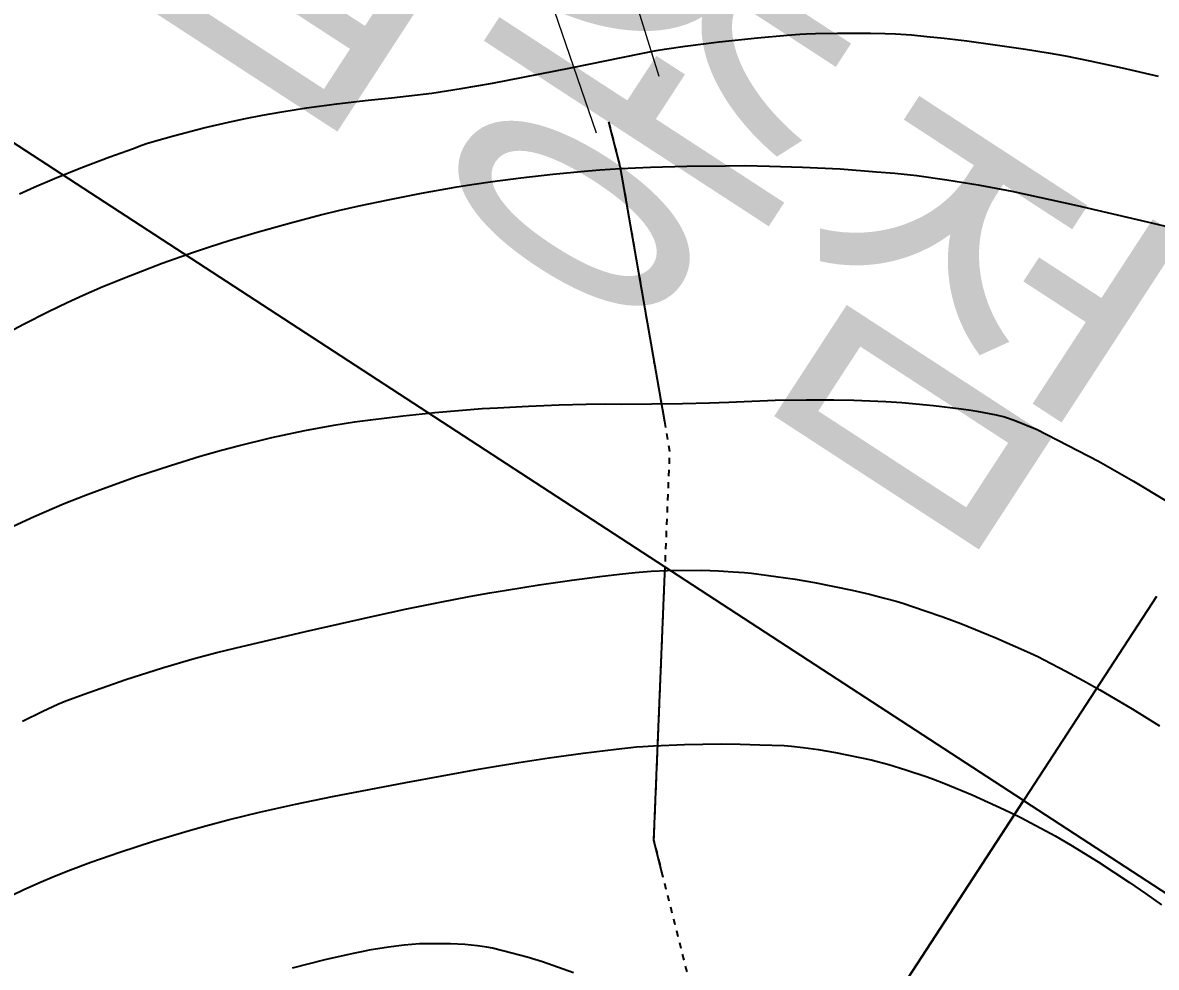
# Model space of a CAD drawing. Header units: millimetres. Extents: x 156921 to 159642, y 477538 to 479586.
# Drawn here: x 157349.44 to 157368.03, y 479455.36 to 479470.84 of the extents above; entities that cross this region are included whole.
import ezdxf
from ezdxf.enums import TextEntityAlignment as Align

# ---------------------------------------------------------------- set-up
doc = ezdxf.new("R2010")
doc.units = ezdxf.units.MM
doc.header["$MEASUREMENT"] = 0
for name, pattern in [('5M2P5', [7.5, 5, -2.5]), ('CONT', [2, 1, 1]), ('DGN Style 3', [0.047061, 0.033615, -0.013446])]:
    doc.linetypes.add(name, pattern=pattern)
doc.layers.add('A0013115', color=16, linetype='Continuous', lineweight=0, transparency=0.6)
for name, color, linetype, transparency in [('A0023119', 16, '5M2P5', 0.6), ('F0017111', 94, 'Continuous', 0.6), ('F0017114', 80, 'Continuous', 0.6)]:
    doc.layers.add(name, color=color, linetype=linetype, transparency=transparency)
doc.layers.add('WD_일반', color=7, linetype='Continuous')
doc.styles.add('HM 6_일반문자', font='BAREUNDOTUMPRO1.TTF')
doc.styles.add('TB_TEXT', font='BAREUNDOTUMPRO1.TTF')

# ---------------------------------------------------------------- blocks, each defined once
blk = doc.blocks.new('WD-LOW-S')
at = {"color": 0}
blk.add_lwpolyline([(0, -8), (0, 4, 0.414214)], format="xyb", dxfattribs=at)
for points in [[(0, 0), (-62.625, 0)], [(0, 0), (62.625, 0)]]:
    blk.add_lwpolyline(points, dxfattribs=at)
at = {"color": 0, "lineweight": -3, "style": 'HM 6_일반문자'}
blk.add_attdef('LOW_PREVIOUS_TEX', text='', height=5, dxfattribs=at).set_placement((-2, 2), align=Align.BOTTOM_RIGHT)
for tag, p in [('LOW_PRESENT_TEX', (2, 2)), ('STATION', (2, -8))]:
    blk.add_attdef(tag, text='', height=5, dxfattribs=at).set_placement(p, align=Align.BOTTOM_LEFT)

msp = doc.modelspace()

# ---------------------------------------------------------------- linework, layer by layer
at = {"layer": 'A0013115', "transparency": 33554521, "flags": 128}
for points in [[(157359.877, 479469.959), (157358.867, 479473.213), (157357.716, 479475.602), (157355.164, 479479.332), (157354.553, 479480.176), (157353.761, 479481.409), (157353.332, 479482.524), (157353.05, 479483.347), (157353.042, 479483.968), (157360.742, 479486.48)], [(157359.877, 479469.959), (157358.867, 479473.213), (157357.716, 479475.602), (157355.164, 479479.332), (157354.553, 479480.176), (157353.761, 479481.409), (157353.332, 479482.524), (157353.05, 479483.347), (157353.042, 479483.968), (157360.742, 479486.48)], [(157350.569, 479483.229), (157351.138, 479482.91), (157351.435, 479482.477), (157352.153, 479481.322), (157353.327, 479479.479), (157354.659, 479477.535), (157355.804, 479475.824), (157356.777, 479473.935), (157358.095, 479471.225), (157358.846, 479469.037)], [(157350.569, 479483.229), (157351.138, 479482.91), (157351.435, 479482.477), (157352.153, 479481.322), (157353.327, 479479.479), (157354.659, 479477.535), (157355.804, 479475.824), (157356.777, 479473.935), (157358.095, 479471.225), (157358.846, 479469.037)]]:
    msp.add_lwpolyline(points, dxfattribs=at)
at = {"layer": 'A0023119', "linetype": 'DGN Style 3', "transparency": 33554521, "flags": 128}
msp.add_lwpolyline([(157359.048, 479469.22), (157359.238, 479468.471), (157360.047, 479463.823), (157359.786, 479457.447), (157361.26, 479451.583), (157362.737, 479444.968), (157364.622, 479440.11), (157367.24, 479432.845), (157371.209, 479416.653), (157367.807, 479397.927), (157366.629, 479394.515)], dxfattribs=at)
at = {"layer": 'A0023119', "transparency": 33554521, "flags": 128}
msp.add_lwpolyline([(157359.048, 479469.22), (157359.238, 479468.471), (157360.047, 479463.823), (157359.786, 479457.447), (157361.26, 479451.583), (157362.737, 479444.968), (157364.622, 479440.11), (157364.721, 479439.835)], dxfattribs=at)
at = {"layer": 'F0017111', "transparency": 33554521, "flags": 128}
for points in [[(157349.389, 479468.038), (157349.63, 479468.146), (157349.964, 479468.289), (157350.396, 479468.463), (157350.873, 479468.645), (157351.241, 479468.779), (157351.396, 479468.835), (157351.475, 479468.862), (157351.603, 479468.902), (157351.914, 479468.99), (157352.413, 479469.12), (157352.819, 479469.216), (157353.097, 479469.274), (157353.377, 479469.327), (157353.69, 479469.383), (157354.096, 479469.447), (157354.593, 479469.515), (157355.109, 479469.576), (157355.489, 479469.613), (157355.772, 479469.643), (157356.151, 479469.691), (157356.629, 479469.763), (157357.142, 479469.851), (157358.427, 479470.106), (157359.583, 479470.339), (157359.743, 479470.372), (157359.826, 479470.387), (157359.963, 479470.41), (157360.303, 479470.459), (157360.859, 479470.53), (157361.486, 479470.595), (157361.976, 479470.637), (157362.183, 479470.654), (157362.285, 479470.66), (157362.441, 479470.667), (157362.797, 479470.674), (157363.338, 479470.673), (157363.582, 479470.667), (157363.752, 479470.66), (157364.013, 479470.642), (157364.265, 479470.619), (157364.546, 479470.589), (157364.919, 479470.545), (157365.385, 479470.483), (157365.88, 479470.409), (157366.25, 479470.35), (157366.536, 479470.299), (157366.938, 479470.219), (157367.466, 479470.104), (157368.057, 479469.966)], [(157349.389, 479468.038), (157349.63, 479468.146), (157349.964, 479468.289), (157350.396, 479468.463), (157350.873, 479468.645), (157351.241, 479468.779), (157351.396, 479468.835), (157351.475, 479468.862), (157351.603, 479468.902), (157351.914, 479468.99), (157352.413, 479469.12), (157352.819, 479469.216), (157353.097, 479469.274), (157353.377, 479469.327), (157353.69, 479469.383), (157354.096, 479469.447), (157354.593, 479469.515), (157355.109, 479469.576), (157355.489, 479469.613), (157355.772, 479469.643), (157356.151, 479469.691), (157356.629, 479469.763), (157357.142, 479469.851), (157358.427, 479470.106), (157359.583, 479470.339), (157359.743, 479470.372), (157359.826, 479470.387), (157359.963, 479470.41), (157360.303, 479470.459), (157360.859, 479470.53), (157361.486, 479470.595), (157361.976, 479470.637), (157362.183, 479470.654), (157362.285, 479470.66), (157362.441, 479470.667), (157362.797, 479470.674), (157363.338, 479470.673), (157363.582, 479470.667), (157363.752, 479470.66), (157364.013, 479470.642), (157364.265, 479470.619), (157364.546, 479470.589), (157364.919, 479470.545), (157365.385, 479470.483), (157365.88, 479470.409), (157366.25, 479470.35), (157366.536, 479470.299), (157366.938, 479470.219), (157367.466, 479470.104), (157368.057, 479469.966)], [(157349.072, 479462.492), (157349.631, 479462.75), (157350.121, 479462.962), (157350.471, 479463.102), (157350.751, 479463.206), (157351.311, 479463.405), (157351.869, 479463.589), (157352.355, 479463.739), (157352.701, 479463.837), (157352.977, 479463.909), (157353.526, 479464.043), (157354.071, 479464.159), (157354.545, 479464.248), (157354.881, 479464.3), (157355.147, 479464.335), (157355.678, 479464.399), (157356.201, 479464.453), (157356.654, 479464.495), (157356.974, 479464.519), (157357.227, 479464.534), (157357.733, 479464.561), (157358.239, 479464.58), (157358.682, 479464.591), (157358.998, 479464.595), (157359.251, 479464.594), (157359.756, 479464.596), (157360.261, 479464.604), (157360.703, 479464.615), (157361.018, 479464.626), (157361.269, 479464.638), (157361.776, 479464.655), (157362.288, 479464.662), (157362.739, 479464.662), (157363.065, 479464.656), (157363.328, 479464.647), (157363.591, 479464.635), (157363.852, 479464.619), (157364.372, 479464.571), (157364.824, 479464.516), (157364.985, 479464.493), (157365.081, 479464.477), (157365.4, 479464.416), (157365.537, 479464.383), (157365.696, 479464.332), (157366.075, 479464.178), (157367.08, 479463.657), (157367.65, 479463.33), (157368.187, 479463.008)], [(157349.072, 479462.492), (157349.631, 479462.75), (157350.121, 479462.962), (157350.471, 479463.102), (157350.751, 479463.206), (157351.311, 479463.405), (157351.869, 479463.589), (157352.355, 479463.739), (157352.701, 479463.837), (157352.977, 479463.909), (157353.526, 479464.043), (157354.071, 479464.159), (157354.545, 479464.248), (157354.881, 479464.3), (157355.147, 479464.335), (157355.678, 479464.399), (157356.201, 479464.453), (157356.654, 479464.495), (157356.974, 479464.519), (157357.227, 479464.534), (157357.733, 479464.561), (157358.239, 479464.58), (157358.682, 479464.591), (157358.998, 479464.595), (157359.251, 479464.594), (157359.756, 479464.596), (157360.261, 479464.604), (157360.703, 479464.615), (157361.018, 479464.626), (157361.269, 479464.638), (157361.776, 479464.655), (157362.288, 479464.662), (157362.739, 479464.662), (157363.065, 479464.656), (157363.328, 479464.647), (157363.591, 479464.635), (157363.852, 479464.619), (157364.372, 479464.571), (157364.824, 479464.516), (157364.985, 479464.493), (157365.081, 479464.477), (157365.4, 479464.416), (157365.537, 479464.383), (157365.696, 479464.332), (157366.075, 479464.178), (157367.08, 479463.657), (157367.65, 479463.33), (157368.187, 479463.008)], [(157349.438, 479459.397), (157349.774, 479459.56), (157350.018, 479459.673), (157350.15, 479459.729), (157350.529, 479459.867), (157351.134, 479460.078), (157351.735, 479460.269), (157352.257, 479460.423), (157352.627, 479460.522), (157352.921, 479460.593), (157354.078, 479460.867), (157355.194, 479461.12), (157355.742, 479461.238), (157356.288, 479461.348), (157356.764, 479461.439), (157357.103, 479461.5), (157357.374, 479461.545), (157357.912, 479461.632), (157358.444, 479461.708), (157358.904, 479461.769), (157359.228, 479461.806), (157359.485, 479461.833), (157359.746, 479461.855), (157360.015, 479461.868), (157360.575, 479461.869), (157360.848, 479461.859), (157361.087, 479461.846), (157361.275, 479461.833), (157361.391, 479461.821), (157361.79, 479461.769), (157362.108, 479461.723), (157362.422, 479461.67), (157363.04, 479461.544), (157363.326, 479461.476), (157363.572, 479461.414), (157363.76, 479461.363), (157363.871, 479461.33), (157364.236, 479461.207), (157364.528, 479461.106), (157364.819, 479460.998), (157365.397, 479460.763), (157365.901, 479460.539), (157366.081, 479460.455), (157366.188, 479460.402), (157366.544, 479460.215), (157366.826, 479460.063), (157367.101, 479459.91), (157367.632, 479459.597), (157368.078, 479459.318)], [(157349.438, 479459.397), (157349.774, 479459.56), (157350.018, 479459.673), (157350.15, 479459.729), (157350.529, 479459.867), (157351.134, 479460.078), (157351.735, 479460.269), (157352.257, 479460.423), (157352.627, 479460.522), (157352.921, 479460.593), (157354.078, 479460.867), (157355.194, 479461.12), (157355.742, 479461.238), (157356.288, 479461.348), (157356.764, 479461.439), (157357.103, 479461.5), (157357.374, 479461.545), (157357.912, 479461.632), (157358.444, 479461.708), (157358.904, 479461.769), (157359.228, 479461.806), (157359.485, 479461.833), (157359.746, 479461.855), (157360.015, 479461.868), (157360.575, 479461.869), (157360.848, 479461.859), (157361.087, 479461.846), (157361.275, 479461.833), (157361.391, 479461.821), (157361.79, 479461.769), (157362.108, 479461.723), (157362.422, 479461.67), (157363.04, 479461.544), (157363.326, 479461.476), (157363.572, 479461.414), (157363.76, 479461.363), (157363.871, 479461.33), (157364.236, 479461.207), (157364.528, 479461.106), (157364.819, 479460.998), (157365.397, 479460.763), (157365.901, 479460.539), (157366.081, 479460.455), (157366.188, 479460.402), (157366.544, 479460.215), (157366.826, 479460.063), (157367.101, 479459.91), (157367.632, 479459.597), (157368.078, 479459.318)], [(157348.947, 479456.392), (157349.452, 479456.634), (157349.708, 479456.747), (157349.967, 479456.855), (157350.227, 479456.959), (157350.559, 479457.084), (157351.035, 479457.25), (157351.59, 479457.43), (157352.158, 479457.599), (157352.446, 479457.681), (157352.809, 479457.777), (157353.324, 479457.903), (157353.918, 479458.039), (157354.52, 479458.163), (157355.725, 479458.394), (157356.916, 479458.608), (157357.212, 479458.659), (157357.575, 479458.718), (157358.072, 479458.793), (157358.628, 479458.87), (157359.17, 479458.936), (157359.504, 479458.974), (157359.608, 479458.982), (157359.785, 479458.994), (157360.293, 479459.015), (157360.895, 479459.024), (157361.206, 479459.02), (157361.524, 479459.011), (157361.926, 479458.997), (157362.043, 479458.988), (157362.236, 479458.966), (157362.484, 479458.931), (157362.766, 479458.885), (157363.354, 479458.762), (157363.64, 479458.685), (157363.921, 479458.598), (157364.268, 479458.483), (157364.371, 479458.446), (157364.54, 479458.381), (157365.009, 479458.187), (157365.534, 479457.948), (157365.793, 479457.821), (157366.048, 479457.688), (157366.365, 479457.518), (157366.461, 479457.464), (157366.621, 479457.369), (157367.071, 479457.091), (157367.588, 479456.752), (157367.848, 479456.573), (157368.109, 479456.386)], [(157348.947, 479456.392), (157349.452, 479456.634), (157349.708, 479456.747), (157349.967, 479456.855), (157350.227, 479456.959), (157350.559, 479457.084), (157351.035, 479457.25), (157351.59, 479457.43), (157352.158, 479457.599), (157352.446, 479457.681), (157352.809, 479457.777), (157353.324, 479457.903), (157353.918, 479458.039), (157354.52, 479458.163), (157355.725, 479458.394), (157356.916, 479458.608), (157357.212, 479458.659), (157357.575, 479458.718), (157358.072, 479458.793), (157358.628, 479458.87), (157359.17, 479458.936), (157359.504, 479458.974), (157359.608, 479458.982), (157359.785, 479458.994), (157360.293, 479459.015), (157360.895, 479459.024), (157361.206, 479459.02), (157361.524, 479459.011), (157361.926, 479458.997), (157362.043, 479458.988), (157362.236, 479458.966), (157362.484, 479458.931), (157362.766, 479458.885), (157363.354, 479458.762), (157363.64, 479458.685), (157363.921, 479458.598), (157364.268, 479458.483), (157364.371, 479458.446), (157364.54, 479458.381), (157365.009, 479458.187), (157365.534, 479457.948), (157365.793, 479457.821), (157366.048, 479457.688), (157366.365, 479457.518), (157366.461, 479457.464), (157366.621, 479457.369), (157367.071, 479457.091), (157367.588, 479456.752), (157367.848, 479456.573), (157368.109, 479456.386)], [(157358.471, 479455.273), (157357.962, 479455.45), (157357.71, 479455.527), (157357.459, 479455.596), (157357.147, 479455.677), (157357.053, 479455.694), (157356.896, 479455.715), (157356.692, 479455.735), (157356.455, 479455.749), (157355.949, 479455.747), (157355.695, 479455.726), (157355.44, 479455.692), (157355.121, 479455.641), (157355.024, 479455.623), (157354.86, 479455.589), (157354.397, 479455.485), (157353.859, 479455.347)], [(157358.471, 479455.273), (157357.962, 479455.45), (157357.71, 479455.527), (157357.459, 479455.596), (157357.147, 479455.677), (157357.053, 479455.694), (157356.896, 479455.715), (157356.692, 479455.735), (157356.455, 479455.749), (157355.949, 479455.747), (157355.695, 479455.726), (157355.44, 479455.692), (157355.121, 479455.641), (157355.024, 479455.623), (157354.86, 479455.589), (157354.397, 479455.485), (157353.859, 479455.347)]]:
    msp.add_lwpolyline(points, dxfattribs=at)
at = {"layer": 'F0017114', "transparency": 33554521, "flags": 128}
msp.add_lwpolyline([(157368.25, 479467.487), (157367.881, 479467.575), (157366.736, 479467.841), (157365.663, 479468.076), (157365.136, 479468.178), (157364.59, 479468.265), (157364.099, 479468.332), (157363.738, 479468.371), (157363.441, 479468.396), (157362.842, 479468.441), (157362.228, 479468.472), (157361.683, 479468.489), (157361.285, 479468.495), (157360.961, 479468.493), (157360.332, 479468.486), (157359.737, 479468.469), (157359.24, 479468.447), (157358.904, 479468.426), (157358.65, 479468.405), (157358.136, 479468.358), (157357.61, 479468.298), (157357.143, 479468.236), (157356.803, 479468.185), (157356.527, 479468.14), (157355.976, 479468.043), (157355.43, 479467.936), (157354.954, 479467.836), (157354.617, 479467.758), (157354.349, 479467.692), (157353.816, 479467.555), (157353.287, 479467.407), (157352.828, 479467.27), (157352.503, 479467.166), (157352.244, 479467.078), (157351.728, 479466.895), (157351.21, 479466.697), (157350.757, 479466.513), (157350.434, 479466.372), (157350.174, 479466.254), (157349.865, 479466.105), (157349.456, 479465.897), (157348.339, 479465.302)], dxfattribs=at)
msp.add_lwpolyline([(157368.25, 479467.487), (157367.881, 479467.575), (157366.736, 479467.841), (157365.663, 479468.076), (157365.136, 479468.178), (157364.59, 479468.265), (157364.099, 479468.332), (157363.738, 479468.371), (157363.441, 479468.396), (157362.842, 479468.441), (157362.228, 479468.472), (157361.683, 479468.489), (157361.285, 479468.495), (157360.961, 479468.493), (157360.332, 479468.486), (157359.737, 479468.469), (157359.24, 479468.447), (157358.904, 479468.426), (157358.65, 479468.405), (157358.136, 479468.358), (157357.61, 479468.298), (157357.143, 479468.236), (157356.803, 479468.185), (157356.527, 479468.14), (157355.976, 479468.043), (157355.43, 479467.936), (157354.954, 479467.836), (157354.617, 479467.758), (157354.349, 479467.692), (157353.816, 479467.555), (157353.287, 479467.407), (157352.828, 479467.27), (157352.503, 479467.166), (157352.244, 479467.078), (157351.728, 479466.895), (157351.21, 479466.697), (157350.757, 479466.513), (157350.434, 479466.372), (157350.174, 479466.254), (157349.865, 479466.105), (157349.456, 479465.897), (157348.339, 479465.302)], dxfattribs=at)
at = {"layer": 'WD_일반', "color": 13, "linetype": 'CONT', "flags": 128}
msp.add_lwpolyline([(157315.238, 479380.377), (157365.849, 479458.094)], dxfattribs=at)

# ---------------------------------------------------------------- block references
at = {"layer": 'WD_일반', "color": 13, "linetype": 'CONT'}
ref = msp.add_blockref('WD-LOW-S', (157365.849, 479458.094), dxfattribs=dict(at, rotation=326.9270375787892))
ref.add_attrib('LOW_PREVIOUS_TEX', '제 2공구 과업종점', dxfattribs={"layer": '0', "color": 0, "lineweight": -3, "height": 5, "rotation": 326.927, "style": 'TB_TEXT'}).set_placement((157365.265, 479460.862), align=Align.BOTTOM_RIGHT)

doc.saveas('drawing.dxf')
